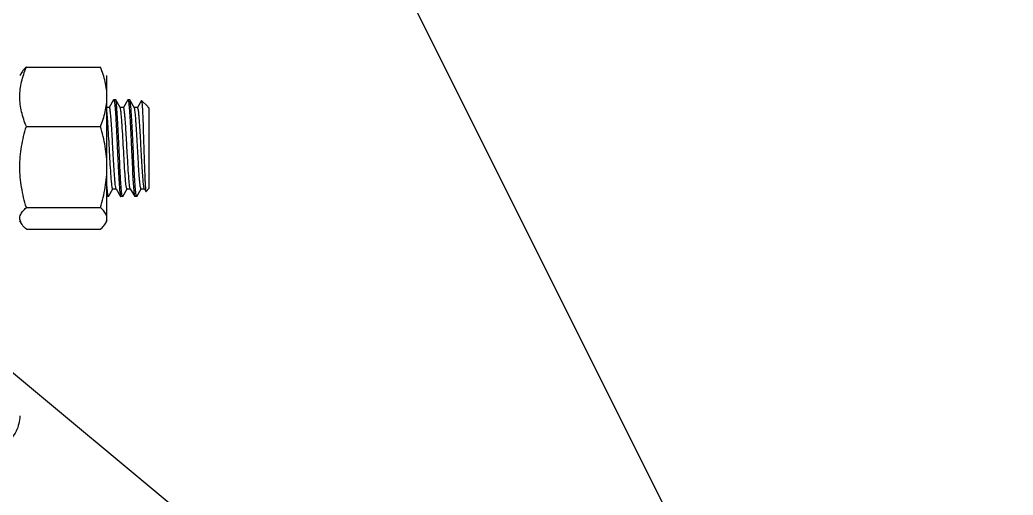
# Model space of a CAD drawing. Extents: x 1247970 to 1725648, y 860327 to 1277876.
# Drawn here: x 1335216 to 1335843, y 1196160 to 1196459 of the extents above; entities that cross this region are included whole.
import ezdxf

# ---------------------------------------------------------------- set-up
doc = ezdxf.new("R2010")
doc.units = 0
doc.header["$LTSCALE"] = 1000
doc.header["$MEASUREMENT"] = 0
doc.layers.get('0').update_dxf_attribs({"color": 254})
doc.layers.add('PUB_DIM', color=254, linetype='Continuous')
doc.layers.add('TK', color=4, linetype='Continuous')
doc.styles.get("Standard").update_dxf_attribs({"font": 'gbenor.shx', "bigfont": 'gbcbig.shx'})
doc.dimstyles.get("Standard").update_dxf_attribs({"dimtxt": 0.18, "dimasz": 0.18, "dimexe": 0.18, "dimexo": 0.0625, "dimgap": 0.09, "dimtad": 0, "dimtih": 1, "dimtoh": 1, "dimdec": 4, "dimzin": 0, "dimdsep": 46, "dimtxsty": 'Standard', "dimcen": 0.09, "dimadec": 0, "dimazin": 0, "dimtfac": 1, "dimtdec": 4, "dimtofl": 0, "dimtmove": 0, "dimatfit": 3, "dimfxl": 0, "dimtolj": 1, "dimtzin": 0, "dimarcsym": 0})

# ---------------------------------------------------------------- blocks, each defined once
blk = doc.blocks.new('A$C63786A89')
at = {"linetype": 'Continuous'}
for p, q in [((2199.65, 3782.06), (2198.67, 3780.37)), ((2202.76, 3785.66), (2249.56, 3785.66)), ((2253.65, 3688.77), (2253.65, 3780.37)), ((2257.83, 3765.01), (2255.1, 3760.31)), ((2257.83, 3765.01), (2257.94, 3765.11)), ((2259.05, 3765.11), (2257.94, 3765.11)), ((2259.17, 3765.01), (2259.05, 3765.11)), ((2261.98, 3760.16), (2259.17, 3765.01)), ((2266.73, 3765.01), (2264.01, 3760.31)), ((2266.73, 3765.01), (2266.85, 3765.11)), ((2267.96, 3765.11), (2266.85, 3765.11)), ((2268.08, 3765.01), (2267.96, 3765.11)), ((2270.89, 3760.16), (2268.08, 3765.01)), ((2275.42, 3764.62), (2272.91, 3760.31)), ((2275.42, 3764.62), (2275.49, 3764.65)), ((2279.39, 3760.75), (2275.49, 3764.65)), ((2255.15, 3760.28), (2253.65, 3760.28)), ((2264.06, 3760.28), (2261.91, 3760.28)), ((2272.96, 3760.28), (2270.82, 3760.28)), ((2279.39, 3760.75), (2279.7, 3760.32)), ((2279.73, 3760.28), (2279.7, 3760.32)), ((2279.7, 3760.32), (2279.86, 3760.02)), ((2279.86, 3760.28), (2279.73, 3760.28)), ((2279.86, 3760.28), (2279.86, 3760.02)), ((2280.12, 3760.02), (2279.86, 3760.28)), ((2280.12, 3760.02), (2280.12, 3709.12)), ((2202.76, 3748.26), (2249.56, 3748.26)), ((2254.71, 3704.13), (2257.44, 3708.84)), ((2257.39, 3708.86), (2259.53, 3708.86)), ((2259.47, 3708.98), (2262.28, 3704.13)), ((2263.62, 3704.13), (2266.35, 3708.84)), ((2266.3, 3708.86), (2268.44, 3708.86)), ((2268.38, 3708.98), (2268.13, 3709.8)), ((2268.38, 3708.98), (2271.19, 3704.13)), ((2271.19, 3704.13), (2270.92, 3705.14)), ((2272.53, 3704.13), (2275.26, 3708.84)), ((2275.21, 3708.86), (2277.35, 3708.86)), ((2277.28, 3708.98), (2278.23, 3707.34)), ((2278.23, 3707.34), (2278.31, 3707.31)), ((2280.12, 3709.12), (2278.31, 3707.31)), ((2254.6, 3704.03), (2253.65, 3704.03)), ((2254.71, 3704.13), (2254.6, 3704.03)), ((2262.28, 3704.13), (2262.39, 3704.03)), ((2263.51, 3704.03), (2262.39, 3704.03)), ((2263.62, 3704.13), (2263.51, 3704.03)), ((2271.3, 3704.03), (2271.19, 3704.13)), ((2272.42, 3704.03), (2271.3, 3704.03)), ((2202.76, 3697.17), (2249.56, 3697.17)), ((2199.65, 3687.08), (2198.67, 3688.77)), ((2253.65, 3688.77), (2252.67, 3687.08)), ((2202.76, 3683.48), (2249.56, 3683.48))]:
    blk.add_line(p, q, dxfattribs=at)
for points, knots in [([(2198.67, 3766.96), (2198.67, 3770.13), (2199.47, 3776.56), (2201.54, 3782.66), (2202.76, 3785.66)], [0, 0, 0, 0, 0.494687, 1, 1, 1, 1]), ([(2202.76, 3785.66), (2202.44, 3785.36), (2201.26, 3784.26), (2200.2, 3783.01), (2199.61, 3782)], [0, 0, 0, 0, 0.27214, 1, 1, 1, 1]), ([(2253.65, 3766.96), (2253.65, 3770.13), (2252.84, 3776.56), (2250.78, 3782.66), (2249.56, 3785.66)], [0, 0, 0, 0, 0.494687, 1, 1, 1, 1]), ([(2202.76, 3748.26), (2201.54, 3751.26), (2199.47, 3757.36), (2198.67, 3763.79), (2198.67, 3766.96)], [0, 0, 0, 0, 0.505313, 1, 1, 1, 1]), ([(2249.56, 3748.26), (2250.78, 3751.26), (2252.84, 3757.36), (2253.65, 3763.79), (2253.65, 3766.96)], [0, 0, 0, 0, 0.505313, 1, 1, 1, 1]), ([(2257.94, 3765.11), (2258.07, 3765.11), (2258.22, 3764.49), (2258.4, 3763.65), (2258.6, 3761.96), (2258.8, 3759.79), (2259, 3757.04), (2259.29, 3752.47), (2259.63, 3745.92), (2260.03, 3737.48), (2260.43, 3728.78), (2260.83, 3720.59), (2261.12, 3715.37), (2261.28, 3712.97)], [0, 0, 0, 0, 0.007476, 0.026716, 0.057887, 0.100414, 0.153414, 0.215754, 0.362928, 0.529315, 0.700628, 0.862146, 1, 1, 1, 1]), ([(2262.39, 3712.97), (2262.07, 3717.98), (2261.68, 3725.88), (2261.19, 3736.59), (2260.8, 3744.84), (2260.42, 3752.25), (2260.08, 3757.64), (2259.79, 3761.09), (2259.61, 3762.92), (2259.41, 3764.16), (2259.28, 3764.82), (2259.17, 3765.01)], [0, 0, 0, 0, 0.288662, 0.454372, 0.61689, 0.763172, 0.881507, 0.927139, 0.962484, 0.986874, 1, 1, 1, 1]), ([(2266.85, 3765.11), (2266.98, 3765.11), (2267.13, 3764.49), (2267.31, 3763.65), (2267.5, 3761.96), (2267.71, 3759.79), (2267.91, 3757.03), (2268.2, 3752.47), (2268.54, 3745.92), (2268.94, 3737.48), (2269.34, 3728.78), (2269.74, 3720.58), (2270.03, 3715.37), (2270.19, 3712.97)], [0, 0, 0, 0, 0.007474, 0.026715, 0.057888, 0.100418, 0.15342, 0.21576, 0.362935, 0.529332, 0.700642, 0.862147, 1, 1, 1, 1]), ([(2271.3, 3712.97), (2270.97, 3717.98), (2270.59, 3725.88), (2270.1, 3736.59), (2269.71, 3744.84), (2269.32, 3752.25), (2268.99, 3757.64), (2268.7, 3761.09), (2268.52, 3762.92), (2268.32, 3764.16), (2268.19, 3764.82), (2268.08, 3765.01)], [0, 0, 0, 0, 0.288675, 0.45439, 0.616901, 0.763185, 0.881518, 0.927147, 0.962487, 0.986875, 1, 1, 1, 1]), ([(2275.49, 3764.65), (2275.6, 3764.54), (2275.62, 3763.99), (2275.79, 3763.01), (2275.88, 3761.38), (2276.02, 3759.24), (2276.14, 3756.59), (2276.33, 3752.2), (2276.54, 3745.95), (2276.8, 3737.9), (2277.05, 3729.65), (2277.31, 3721.92), (2277.5, 3717.03), (2277.61, 3714.8)], [0, 0, 0, 0, 0.009005, 0.029828, 0.062254, 0.105696, 0.159308, 0.222014, 0.369384, 0.535453, 0.705888, 0.865592, 1, 1, 1, 1]), ([(2257.39, 3708.86), (2257.25, 3708.86), (2257.07, 3709.51), (2256.88, 3710.39), (2256.66, 3712.15), (2256.44, 3714.39), (2256.21, 3717.22), (2255.89, 3721.82), (2255.51, 3728.28), (2255.07, 3736.35), (2254.63, 3744.24), (2254.19, 3751.09), (2253.86, 3755.21), (2253.67, 3756.96)], [0, 0, 0, 0, 0.008633, 0.030467, 0.065649, 0.113361, 0.17237, 0.24111, 0.400216, 0.573745, 0.743191, 0.890496, 1, 1, 1, 1]), ([(2259.47, 3708.98), (2259.31, 3709.26), (2259.14, 3710.2), (2258.87, 3711.98), (2258.63, 3714.61), (2258.36, 3717.94), (2258.1, 3721.87), (2257.74, 3727.89), (2257.4, 3734.2), (2257.04, 3740.56), (2256.78, 3745.12), (2256.52, 3749.3), (2256.25, 3752.95), (2255.99, 3755.95), (2255.75, 3758.14), (2255.51, 3759.5), (2255.34, 3760.09), (2255.21, 3760.28), (2255.15, 3760.28)], [0, 0, 0, 0, 0.018679, 0.054277, 0.105762, 0.171346, 0.248693, 0.335026, 0.522009, 0.615924, 0.705599, 0.787807, 0.859593, 0.918387, 0.962111, 0.989308, 0.996545, 1, 1, 1, 1]), ([(2265.92, 3709.8), (2265.66, 3711.06), (2265.34, 3714.45), (2264.87, 3720.51), (2264.42, 3728.25), (2263.95, 3736.74), (2263.49, 3744.97), (2263.09, 3751.22), (2262.74, 3755.35), (2262.52, 3757.58), (2262.28, 3759.11), (2262.12, 3759.92), (2261.98, 3760.16)], [0, 0, 0, 0, 0.076129, 0.201385, 0.361063, 0.536229, 0.706082, 0.850457, 0.907574, 0.95229, 0.983331, 1, 1, 1, 1]), ([(2268.13, 3709.8), (2267.86, 3711.12), (2267.53, 3714.68), (2267.04, 3721.03), (2266.58, 3729.12), (2266.18, 3736.49), (2265.84, 3742.45), (2265.59, 3746.64), (2265.35, 3750.44), (2265.1, 3753.73), (2264.85, 3756.42), (2264.62, 3758.38), (2264.4, 3759.59), (2264.23, 3760.12), (2264.11, 3760.28), (2264.06, 3760.28)], [0, 0, 0, 0, 0.079397, 0.210688, 0.37738, 0.558336, 0.646974, 0.730582, 0.806487, 0.872269, 0.92584, 0.965525, 0.990178, 0.996771, 1, 1, 1, 1]), ([(2275.21, 3708.86), (2275.15, 3708.86), (2275.02, 3709.05), (2274.84, 3709.64), (2274.61, 3711), (2274.36, 3713.2), (2274.1, 3716.19), (2273.84, 3719.84), (2273.58, 3724.02), (2273.31, 3728.58), (2272.96, 3734.94), (2272.62, 3741.25), (2272.25, 3747.27), (2271.99, 3751.2), (2271.73, 3754.53), (2271.48, 3757.16), (2271.21, 3758.94), (2271.05, 3759.88), (2270.89, 3760.16)], [0, 0, 0, 0, 0.003454, 0.010692, 0.037889, 0.081612, 0.140406, 0.212192, 0.2944, 0.384076, 0.47799, 0.664974, 0.751306, 0.828653, 0.894238, 0.945724, 0.981321, 1, 1, 1, 1]), ([(2277.28, 3708.98), (2277.12, 3709.26), (2276.96, 3710.2), (2276.69, 3711.98), (2276.45, 3714.61), (2276.18, 3717.94), (2275.92, 3721.87), (2275.56, 3727.89), (2275.21, 3734.2), (2274.86, 3740.56), (2274.6, 3745.12), (2274.33, 3749.3), (2274.07, 3752.95), (2273.81, 3755.95), (2273.57, 3758.14), (2273.33, 3759.5), (2273.15, 3760.09), (2273.02, 3760.28), (2272.96, 3760.28)], [0, 0, 0, 0, 0.01868, 0.054277, 0.105763, 0.171347, 0.248693, 0.335025, 0.522009, 0.615924, 0.705599, 0.787807, 0.859592, 0.918386, 0.96211, 0.989308, 0.996543, 1, 1, 1, 1]), ([(2198.67, 3722.72), (2198.67, 3727.03), (2199.45, 3735.69), (2201.52, 3744.11), (2202.76, 3748.26)], [0, 0, 0, 0, 0.499512, 1, 1, 1, 1]), ([(2253.65, 3722.72), (2253.65, 3727.03), (2252.87, 3735.69), (2250.8, 3744.11), (2249.56, 3748.26)], [0, 0, 0, 0, 0.499512, 1, 1, 1, 1]), ([(2202.76, 3697.17), (2201.52, 3701.32), (2199.45, 3709.74), (2198.67, 3718.4), (2198.67, 3722.72)], [0, 0, 0, 0, 0.500488, 1, 1, 1, 1]), ([(2249.56, 3697.17), (2250.8, 3701.32), (2252.87, 3709.74), (2253.65, 3718.4), (2253.65, 3722.72)], [0, 0, 0, 0, 0.500488, 1, 1, 1, 1]), ([(2261.28, 3712.97), (2261.36, 3711.82), (2261.51, 3709.78), (2261.73, 3707.12), (2261.98, 3705.34), (2262.12, 3704.4), (2262.28, 3704.13)], [0, 0, 0, 0, 0.388109, 0.689534, 0.895144, 1, 1, 1, 1]), ([(2263.12, 3705.14), (2262.95, 3706.15), (2262.69, 3708.77), (2262.5, 3711.38), (2262.39, 3712.97)], [0, 0, 0, 0, 0.390243, 1, 1, 1, 1]), ([(2270.19, 3712.97), (2270.29, 3711.38), (2270.49, 3708.77), (2270.74, 3706.15), (2270.92, 3705.14)], [0, 0, 0, 0, 0.609757, 1, 1, 1, 1]), ([(2272.42, 3704.03), (2272.35, 3704.03), (2272.22, 3704.28), (2272.11, 3704.69), (2271.97, 3705.44), (2271.78, 3706.95), (2271.54, 3709.5), (2271.39, 3711.71), (2271.3, 3712.97)], [0, 0, 0, 0, 0.022323, 0.073172, 0.154943, 0.267309, 0.580058, 1, 1, 1, 1]), ([(2277.61, 3714.8), (2277.65, 3713.81), (2277.75, 3712.06), (2277.87, 3709.79), (2278.06, 3708.32), (2278.11, 3707.55), (2278.23, 3707.34)], [0, 0, 0, 0, 0.397446, 0.702405, 0.905141, 1, 1, 1, 1]), ([(2254.6, 3704.03), (2254.55, 3704.03), (2254.43, 3704.2), (2254.28, 3704.74), (2254.07, 3706.01), (2253.85, 3708.06), (2253.72, 3709.71), (2253.65, 3710.66)], [0, 0, 0, 0, 0.023766, 0.074575, 0.26685, 0.577881, 1, 1, 1, 1]), ([(2263.51, 3704.03), (2263.39, 3704.03), (2263.24, 3704.55), (2263.17, 3704.86), (2263.12, 3705.14)], [0, 0, 0, 0, 0.284405, 1, 1, 1, 1]), ([(2266.3, 3708.86), (2266.2, 3708.86), (2266.03, 3709.29), (2265.96, 3709.57), (2265.92, 3709.8)], [0, 0, 0, 0, 0.294899, 1, 1, 1, 1]), ([(2272.53, 3704.13), (2272.51, 3704.1), (2272.49, 3704.06), (2272.44, 3704.03), (2272.42, 3704.03)], [0, 0, 0, 0, 0.600507, 1, 1, 1, 1]), ([(2198.67, 3690.33), (2198.67, 3690.91), (2198.95, 3692.49), (2200.38, 3694.87), (2201.9, 3696.4), (2202.76, 3697.17)], [0, 0, 0, 0, 0.214846, 0.574291, 1, 1, 1, 1]), ([(2253.65, 3690.33), (2253.65, 3690.91), (2253.37, 3692.49), (2251.94, 3694.87), (2250.42, 3696.4), (2249.56, 3697.17)], [0, 0, 0, 0, 0.214846, 0.574291, 1, 1, 1, 1]), ([(2199.61, 3687.14), (2199.46, 3687.4), (2198.95, 3688.39), (2198.67, 3689.51), (2198.67, 3690.33)], [0, 0, 0, 0, 0.266275, 1, 1, 1, 1]), ([(2202.76, 3683.48), (2202.44, 3683.78), (2201.26, 3684.88), (2200.2, 3686.13), (2199.61, 3687.14)], [0, 0, 0, 0, 0.27214, 1, 1, 1, 1]), ([(2249.56, 3683.48), (2249.88, 3683.78), (2251.06, 3684.88), (2252.12, 3686.13), (2252.71, 3687.14)], [0, 0, 0, 0, 0.27214, 1, 1, 1, 1]), ([(2252.71, 3687.14), (2252.86, 3687.4), (2253.37, 3688.39), (2253.65, 3689.51), (2253.65, 3690.33)], [0, 0, 0, 0, 0.266275, 1, 1, 1, 1]), ([(2198.67, 3565.91), (2198.67, 3562.56), (2196.82, 3555.45), (2189.39, 3546.73), (2178.57, 3540.43), (2170.08, 3538.23), (2165.6, 3537.63)], [0, 0, 0, 0, 0.213346, 0.447987, 0.712108, 1, 1, 1, 1])]:
    blk.add_open_spline(points, degree=3, knots=knots, dxfattribs=at)
at = {"layer": 'PUB_DIM'}
for points in [[(2397.53, 3924.18), (2825.59, 3068.89)], [(2139.79, 3638.26), (2825.59, 3068.89)]]:
    blk.add_leader(points, dimstyle='Standard', override={"dimgap": 20}, dxfattribs=at)

msp = doc.modelspace()

# ---------------------------------------------------------------- block references
at = {"layer": 'TK'}
msp.add_blockref('A$C63786A89', (1333017.03, 1192643.73, -355), dxfattribs=at)

doc.saveas('drawing.dxf')
